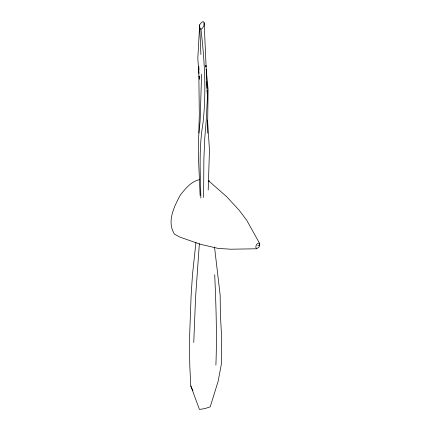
<?xml version="1.0" encoding="UTF-8"?>
<svg xmlns="http://www.w3.org/2000/svg" width="431" height="431" viewBox="0 0 431 431"><rect width="100%" height="100%" fill="white"/><g stroke="black" fill="none" stroke-linecap="round" stroke-linejoin="round"><path stroke-width="0.65" d="M200.911 54.575L199.661 24.853L201.433 22.482L203.216 21.55L204.154 22.724L207.446 96.986L206.212 120.809L204.763 138.125L203.885 158.56L203.61 197.446M207.559 133.201L208.071 89.47L206.228 69.418M201.584 74.261L200.14 120.842L198.481 138.346L198.502 158.333L200.119 195.599M198.777 133.034L199.311 114.678L198.745 66.417L198.912 69.66M208.2 190.039L209.455 149.977L207.548 120.093M215.893 365.132C217.068 335 216.006 304.814 214.713 274.698M193.767 342.451L195.55 297.686L199.364 243.628M204.154 22.724L203.965 25.795L202.441 28.198L200.938 29.33C204.66 60.496 206.438 91.932 202.985 123.218C198.756 147.952 200.35 173.095 200.878 198.034M199.661 24.853L197.813 58.379L198.912 73.464M195.938 242.384L192.512 274.369L191.1 295.882L189.43 341.25L189.785 365.768L190.782 385.88L199.451 409.45L204.876 408.577L210.177 406.88L218.134 381.327L221.453 363.597L221.728 339.79L220.365 313.617L220.16 295.127L214.519 247.028M208.178 180.982L209.8 181.85L226.776 196.816L239.081 210.123L246.688 220.193L259.516 243.267L259.801 244.83L259.015 247.189L256.375 248.784L230.768 249.215L218.275 248.428L200.582 244.345L179.899 237.109L174.474 234.173C166.528 221.577 174.167 206.476 180.438 194.866C185.551 188.606 191.251 181.295 199.601 179.608M208.615 181.758L209.331 180.616M257.786 245.815L259.801 244.83M259.516 243.267L258.266 243.122L256.558 244.442L255.766 246.801L256.375 248.784M199.65 27.568L200.938 29.33M190.782 385.88L192.943 390.809M205.986 66.746L205.862 65.404L205.932 66.751M199.106 76.088L199.343 79.363M199.246 76.152L199.348 78.103M206.233 72.796L206.433 76.831M206.67 81.534L207.004 88.253M207.106 90.268L207.446 96.986"/></g></svg>
